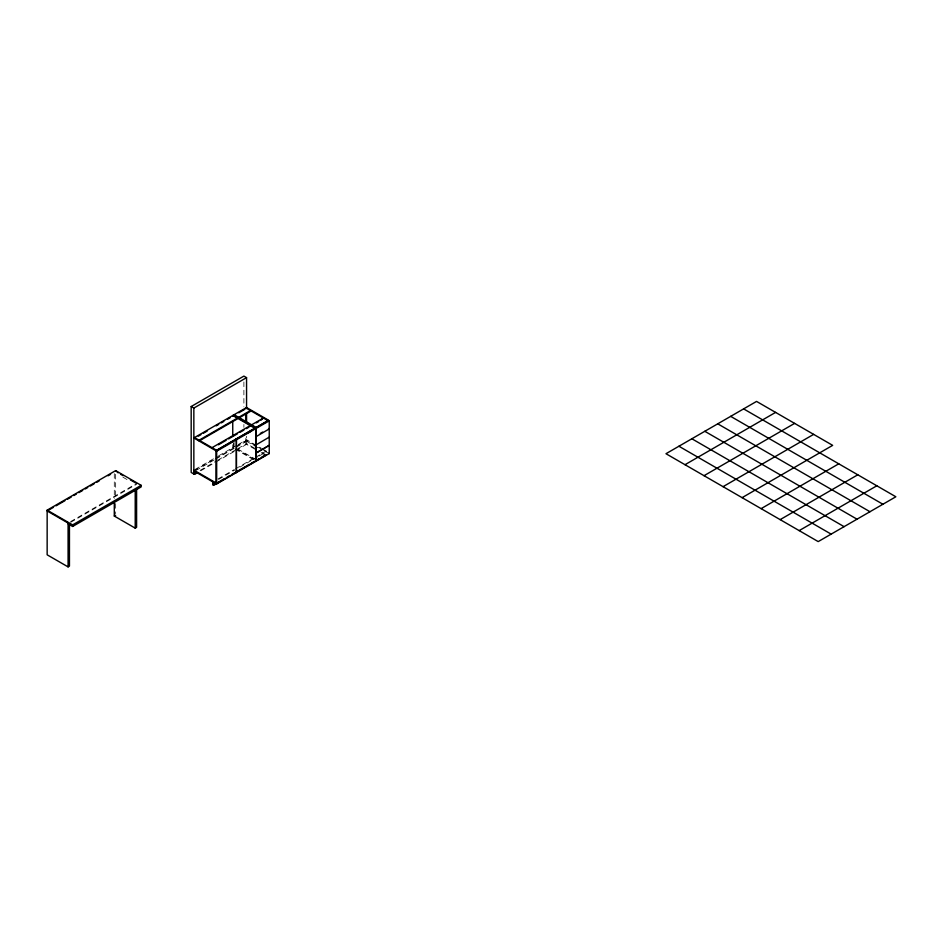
<?xml version="1.0" encoding="UTF-8"?>
<svg xmlns="http://www.w3.org/2000/svg" width="943" height="943" viewBox="0 0 943 943"><rect width="100%" height="100%" fill="white"/><g stroke="black" fill="none" stroke-linecap="round" stroke-linejoin="round"><path stroke-width="0.71" stroke-dasharray="4.71 3.54" d="M70.619 521.573L135.32 484.219M70.619 522.363L136.594 484.278M195.083 469.414L217.35 456.553M218.587 455.846L237.011 445.202M238.202 444.518L246.559 439.686L261.27 448.184M193.845 470.911L246.559 440.487M195.779 470.581L214.603 459.712M215.864 458.993L234.689 448.125M235.95 447.395L247.243 440.876L247.243 443.953L235.95 450.471M200.116 470.368L216.43 460.95M217.692 460.219L236.516 449.351M237.766 448.632L246.559 443.552M200.8 470.757L214.603 462.789M215.864 462.07L234.689 451.202M217.892 478.997L234.206 469.579M235.467 468.86L254.292 457.992M255.541 457.261L265.584 451.473M218.576 479.398L234.89 469.979M239.911 467.08L257.486 456.931M258.736 456.212L266.268 451.862M262.496 448.892L267.399 451.732M262.496 449.681L245.875 440.086L245.875 437.163M263.722 450.389L267.942 452.829M246.559 441.277L258.783 448.338M254.575 448.184L243.895 442.019L243.895 439.084M261.918 452.428L265.584 454.55M255.117 449.292L246.559 444.353L246.559 436.232M261.235 452.817L264.9 454.939L264.9 451.862M237.789 448.998L254.964 458.911M235.88 448.691L254.268 459.312M235.196 449.08L253.584 459.701M122.908 477.17L129.061 480.73M243.895 381.962L243.895 406.857M243.895 424.444L243.895 427.368M234.112 442.491L234.112 446.876M233.428 442.88L233.428 448.066M232.744 444.742L232.744 447.666M115.659 474.329L115.659 497.715M115.659 503.574L115.659 513.805M114.292 473.657L114.292 498.517"/><path stroke-width="1.41" d="M197.04 472.938L194.529 474.388L191.181 472.455L191.181 406.527L243.895 376.104L246.559 377.636L246.559 408.402M191.181 406.527L193.845 408.071L246.559 377.636M69.452 523.719L69.452 566.106L68.085 566.896L47.15 554.814L47.15 510.163L115.659 470.616L141.155 485.339L141.155 486.918L72.646 526.465L68.085 523.837M53.492 507.299L47.15 510.953L68.085 523.047L68.085 566.896M56.026 505.825L64.914 500.698M67.448 499.236L71.255 497.044M73.79 495.57L76.324 494.108M78.87 492.647L82.678 490.443M85.212 488.981L87.746 487.519M90.28 486.058L94.088 483.853M96.622 482.392L99.168 480.93M108.044 475.802L110.579 474.329M198.348 436.149L200.894 434.676M203.44 433.202L207.26 430.998M216.183 425.847L218.729 424.374M221.275 422.912L223.821 421.438M227.64 419.234L230.198 417.761M238.815 412.786L244.697 409.392M47.15 510.163L72.646 524.886L141.155 485.339M251.616 424.81L263.38 418.02L261.022 420.177M218.399 444.778L226.049 440.369M228.595 438.896L237.506 433.745M240.052 432.283L243.883 430.079M246.429 428.605L248.976 427.132M256.319 422.888L258.677 421.533M215.994 450.789L268.555 420.437L269.238 420.837L269.238 453.583L216.678 483.924L215.994 483.523M248.445 432.707L250.991 431.234M216.678 483.924L216.678 451.178L269.238 420.837M114.292 501.44L114.292 516.057L115.659 515.267M260.292 433.426L262.649 432.071M256.26 436.55L269.238 428.924L268.555 428.523M256.26 444.766L269.238 437.139M256.26 452.852L269.238 445.355L256.26 452.982M114.292 516.057L135.214 528.139L136.594 527.349L136.594 489.334M216.607 482.474L215.923 482.863L193.845 470.121M193.845 470.911L215.923 483.665L224.587 478.561M227.051 477.229L229.491 475.732M231.954 474.317L234.477 472.95M236.941 471.524L249.317 464.38M251.793 462.954L254.256 461.516M256.696 460.113L259.077 458.734M261.47 457.355L263.84 455.905M212.87 481.897L212.87 484.973L213.554 485.374L266.268 454.939M685.007 464.699L775.582 412.397M704.032 475.685L794.607 423.383M723.057 486.671L813.644 434.369M742.094 497.656L832.669 445.355L756.557 401.412L665.97 453.713L818.206 541.6L895.85 496.772L743.614 408.885M761.119 508.642L838.763 463.815M780.156 519.628L857.788 474.8M799.181 530.614L876.825 485.786M730.672 416.358L882.907 504.246M717.729 423.82L869.965 511.719M704.798 431.293L857.034 519.192M691.856 438.766L844.091 526.654M678.913 446.239L831.148 534.127M268.555 428.664L269.238 429.053M233.428 415.097L255.494 427.851M255.423 428.028L256.26 428.334M268.555 453.182L269.238 453.583M235.785 439.355L236.469 439.756L236.469 472.502L235.632 472.184M235.632 439.45L236.316 439.839L236.316 472.584M255.577 460.679L256.26 461.068L256.19 427.45L234.112 414.708L234.112 415.498M255.423 460.762L256.107 461.162L256.107 428.417M216.678 451.178L193.845 437.953L246.559 407.517L268.625 420.26L215.923 450.695L215.923 483.665M118.123 472.832L115.659 470.616M120.586 474.246L123.05 475.673M130.429 479.94L136.594 483.488M267.942 421.45L267.942 420.661L245.875 407.918L245.875 408.708M254.81 429.03L254.81 428.24L232.744 415.498L232.744 416.287M250.249 426.401L250.249 425.599L212.034 447.666L212.034 448.455M246.559 412.798L246.559 422.146M245.875 413.765L245.875 422.535M232.744 421.344L232.744 435.972M216.607 451.096L216.607 450.306L194.529 437.564L194.529 438.354M213.554 482.297L213.554 485.374M194.529 471.311L194.529 474.388M193.845 408.071L193.845 473.987M135.214 490.124L135.214 528.139M72.646 524.886L72.646 526.465M237.306 418.138L199.091 440.192L199.091 440.982L237.306 418.928L237.306 418.138M250.437 410.559L238.673 417.348L238.673 418.138L250.437 411.348L250.437 410.559"/></g></svg>
